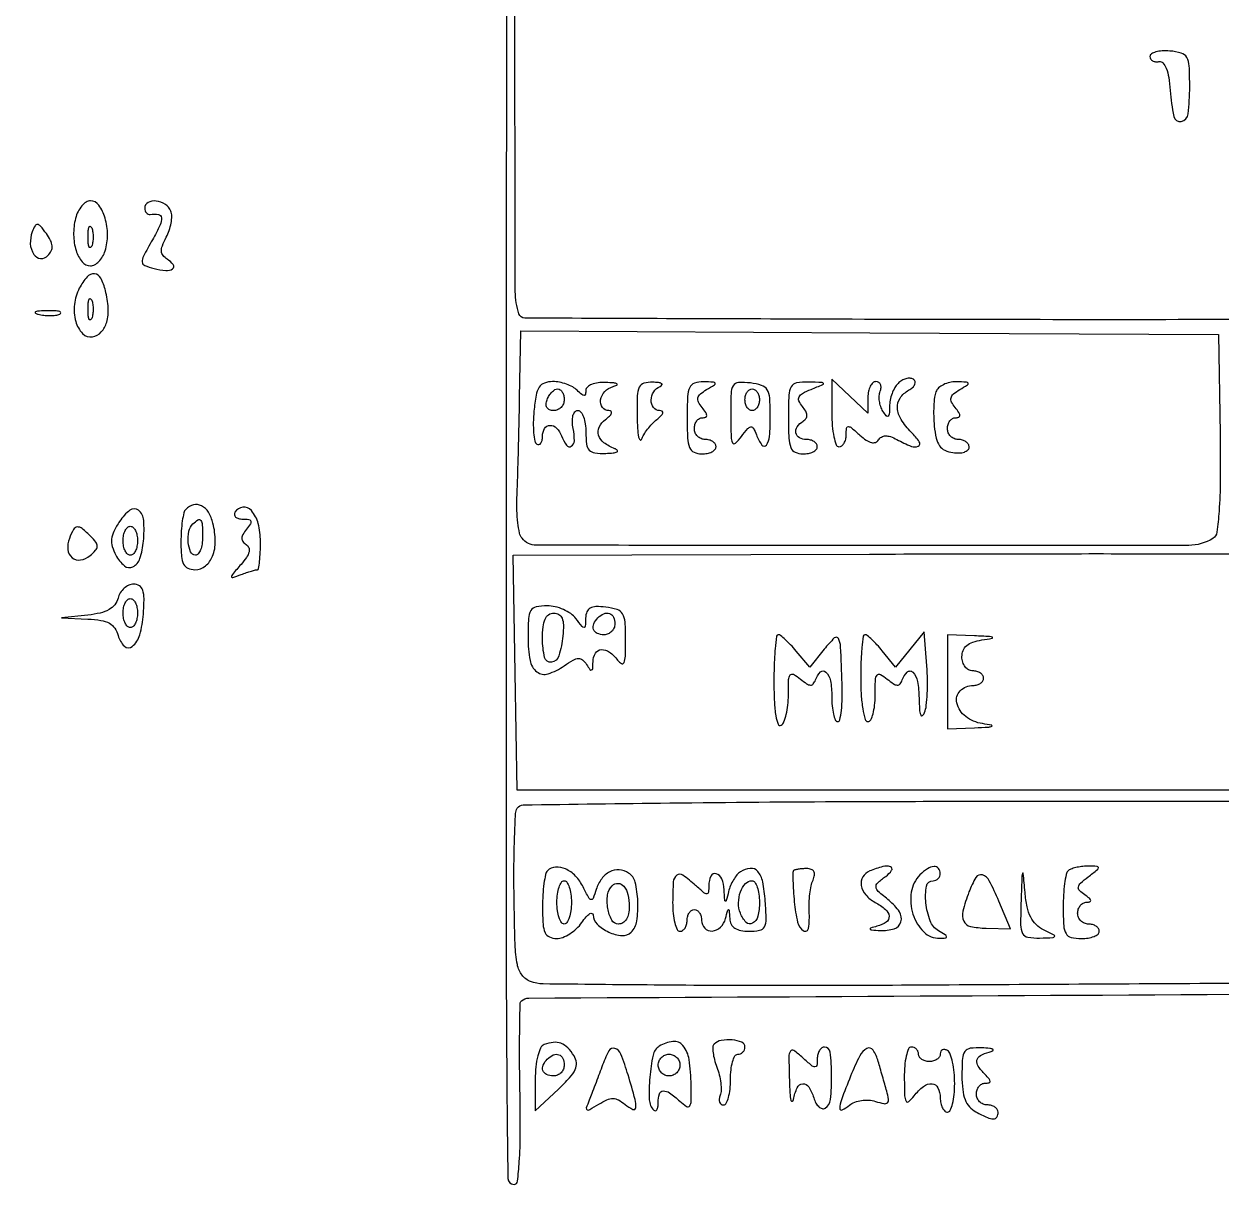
# Model space of a CAD drawing. Extents: x 24 to 1546, y 0 to 2379.
# Drawn here: x 886.3 to 1051.8, y -0.5 to 160.5 of the extents above; entities that cross this region are included whole.
import ezdxf

# ---------------------------------------------------------------- set-up
doc = ezdxf.new("R2010")
doc.units = 0
doc.header["$MEASUREMENT"] = 0
doc.layers.get('0').update_dxf_attribs({"linetype": 'CONTINUOUS'})

msp = doc.modelspace()

# ---------------------------------------------------------------- linework, layer by layer
for points in [[(1488.995819, 179.007081, -0.000003), (1488.836526, 121.681109, -0.200949)], [(953.079046, 179.996479, 0.000796), (952.99829, 140.973165, 0.000068), (952.963993, 40.871798, 0.001935), (953.058624, 15.043519, 0.001732), (953.214922, 0.833445, 0.409984), (954.060509, 0, 0.379746), (954.54426, 0.429315, 0.013202), (954.79638, 3.141399, 0.015657), (954.930924, 6.985973, 0.005536), (954.890138, 12.496296, -0.003198), (954.831952, 17.314025, -0.005099), (954.850563, 21.433285, -0.001376), (954.912994, 25.007151, -0.206936), (955.079629, 25.372098, -0.184299), (956.104801, 25.769543, -0.000009), (1071.532232, 26.383709, -0.000448), (1178.254911, 26.854156, -0.00082), (1265.25, 27.017082, 0.000799)], [(563.917736, 301.759581, -0.00001), (564.039235, 350.115363, -0.198254)], [(330.47682, 18.883074, 0.000013), (445.994116, 18.943074, 0.000017), (561.276547, 19.009838, 0.139128)], [(1026.733611, 243.098293, 0.000018), (954.81255, 242.694459, 0.197444)], [(1330.894344, 119.924749, 0.000011), (1276.068902, 119.942781, 0.000456), (1215.434512, 119.906035, 0.000272), (1143.305827, 119.75727, -0.000298), (1052.847252, 119.575272, -0.001184), (997.347487, 119.628084, -0.00011), (955.578971, 119.775987, -0.321967), (954.740251, 120.383326, -0.079941), (954.240686, 123.448795, -0.000174), (954.162428, 170.751291, -0.00088), (954.181953, 213.782225, -0.012344), (954.598032, 229.245189), (955.256131, 241.990378), (1054.378065, 242.245189, -0.00011), (1310.655694, 242.847537, -0.001089)], [(1055.561118, 118.177836, -0.000126), (1091.398772, 118.496432, -0.001228)], [(1088.173629, 88.626054, 0.000158), (1060.491723, 88.352561, 0.411231)], [(1085.5, 54.5), (1020, 54.5), (954.5, 54.5), (954.225229, 70.75), (953.950457, 87), (1003.225229, 87.155525, -0.000357), (1022.269316, 87.20202, -0.000558), (1038.664404, 87.21202, -0.000144), (1052.988965, 87.20063, -0.020558)]]:
    msp.add_lwpolyline(points, format="xyb")
for points in [[(1042, 155.959743, 0.139553), (1042.098396, 155.614069, 0.125595), (1042.367188, 155.355362, 0.10466), (1042.772327, 155.226548, 0.074306), (1043.25, 155.25, -0.262054), (1043.802193, 155.069954, -0.093197), (1044.257024, 154.339905, -0.054047), (1044.599631, 153.06903, -0.02078), (1044.807498, 151.25, 0.031913), (1045.297847, 147.667568, 0.409783), (1046.316194, 146.98109, 0.328078), (1047.279144, 148.010434, 0.029495), (1047.500542, 151.753096, 0.012035), (1047.431141, 154.649878, 0.115132), (1047.095131, 155.83049, 0.200109), (1046.339084, 156.428569, 0.04958), (1044.750542, 156.709743, 0.033028), (1043.69674, 156.720362, 0.05261), (1042.807972, 156.57595, 0.07074), (1042.197881, 156.312636, 0.261237)], [(893.428758, 133.572172, 0.06486), (893.162462, 131.29408, 0.073162), (893.511599, 129.120066, 0.092987), (894.349514, 127.551934, 0.227459), (895.5, 127, 0.131688), (896.070967, 127.153032, 0.06853), (896.657384, 127.6087, 0.060667), (897.169817, 128.279728, 0.055975), (897.522906, 129.072172, 0.079192), (897.856566, 131.290705, 0.06894), (897.513421, 133.617222, 0.081808), (896.660002, 135.395948, 0.244768), (895.5, 136, 0.145424), (894.895609, 135.820416, 0.071834), (894.288541, 135.286825, 0.06185), (893.770413, 134.500742, 0.05338)], [(903, 135, 0.075146), (903.056406, 134.626809, 0.101574), (903.220312, 134.328536, 0.119953), (903.464378, 134.151665, 0.137085), (903.75, 134.118421, -0.07967), (904.885518, 134.115693, -0.343361), (905.314966, 133.65276, -0.13523), (905.131448, 132.658, -0.015125), (904.054931, 130.597799, 0.006954), (902.819808, 128.325316, 0.135901), (902.652085, 127.552796, 0.287362), (902.992976, 127.071232, 0.034858), (904.278344, 126.637462, 0.041168), (905.914158, 126.350784, 0.177505), (906.852927, 126.600667, 0.424542), (906.943453, 127.17501, 0.092913), (906.117794, 127.927199, -0.083556), (905.526907, 128.445761, -0.160398), (905.303865, 129.028257, -0.108045), (905.433672, 129.795229, -0.027128), (905.973758, 130.950967, 0.041214), (906.385058, 131.899837, 0.038375), (906.647033, 132.926141, 0.040701), (906.734578, 133.876532, 0.094506), (906.608388, 134.578141, 0.159673), (905.849172, 135.511104, 0.114157), (904.572817, 135.967937, 0.151163), (903.459955, 135.761206, 0.278662)], [(887.443836, 131.714236, 0.103773), (887.176614, 130.05416, 0.134981), (887.652481, 128.596464, 0.227535), (888.5999, 128.029247, 0.233682), (889.619555, 128.421353, 0.078512), (890.070022, 129.097271, 0.126661), (890.192594, 129.774042, 0.101471), (889.978595, 130.532334, 0.038535), (889.397072, 131.471649, 0.014899), (888.597268, 132.499705, 0.191353), (888.178128, 132.729608, 0.306809), (887.834093, 132.554061, 0.03431)], [(895.662281, 129.75, -0.174857), (895.474999, 129.540618, -0.447206), (895.306058, 129.601562, -0.078554), (895.189089, 130.10856, -0.017491), (895.157895, 131, -0.017491), (895.189089, 131.89144, -0.078554), (895.306058, 132.398438, -0.447206), (895.474999, 132.459382, -0.174857), (895.662281, 132.25, -0.057986), (895.818615, 131.679992, -0.037979), (895.87034, 131, -0.037979), (895.818615, 130.320008, -0.057986)], [(893.950153, 123.906859, 0.097711), (893.270778, 121.683825, 0.092047), (893.464622, 119.319031, 0.122291), (894.400128, 117.641603, 0.257723), (895.774245, 117.19504, 0.160904), (896.982279, 117.869695, 0.117605), (897.735401, 119.221599, 0.084459), (897.942966, 121.179633, 0.045782), (897.569504, 123.579095, 0.058318), (896.913039, 125.310484, 0.25576), (896.036393, 125.898842, 0.243123), (895.031218, 125.489556, 0.053984)], [(895.662281, 119.75, -0.174857), (895.474999, 119.540618, -0.447206), (895.306058, 119.601562, -0.078554), (895.189089, 120.10856, -0.017491), (895.157895, 121, -0.017491), (895.189089, 121.89144, -0.078554), (895.306058, 122.398438, -0.447206), (895.474999, 122.459382, -0.174857), (895.662281, 122.25, -0.057986), (895.818615, 121.679992, -0.037979), (895.87034, 121, -0.037979), (895.818615, 120.320008, -0.057986)], [(888.269032, 120.307009, 0.037336), (889.036634, 120.167106, 0.029507), (889.880008, 120.127736, 0.030339), (890.671085, 120.185595, 0.06278), (891.269032, 120.344063, 0.31318), (891.386009, 120.52287, 0.333666), (891.257153, 120.684921, 0.052471), (890.580113, 120.787295, 0.014395), (889.5, 120.805051, 0.012823), (888.431793, 120.764444, 0.080377), (887.900903, 120.643467, 0.597527), (887.883358, 120.48334, 0.087174)], [(1051.690553, 103.772277, -0.004914), (1051.716526, 97.362068, -0.015781), (1051.557193, 93.096416, -0.0165), (1051.259246, 90.182381, -0.224232), (1050.69261, 89.310023, -0.138935), (1047.374522, 88.364965, -0.000421), (1002.528921, 88.341257, -0.000284), (957.155154, 88.381243, -0.228875), (955.177731, 89.33998, -0.113824), (954.834429, 90.064159, -0.02282), (954.590649, 91.481119, -0.023031), (954.455726, 93.192146, -0.019713), (954.467987, 95, 0.003706), (954.558902, 97.342595, 0.001123), (954.662511, 100.898134, 0.001124), (954.760745, 104.884476, 0.001224), (954.838025, 108.759604), (955, 118.019208), (1003.25, 117.759604), (1051.5, 117.5)], [(956.821481, 106.925246, 0.018831), (956.729733, 105.329158, 0.026551), (956.777208, 103.905199, 0.025196), (956.93212, 102.779869, 0.210541), (957.216445, 102.366229, 0.193766), (957.51283, 102.315113, 0.184252), (957.769831, 102.48218, 0.108211), (957.943833, 102.877778, 0.04974), (958, 103.440983, -0.133026), (958.291991, 104.519056, -0.260523), (959.035262, 104.956632, -0.208719), (959.94704, 104.582731, -0.101267), (960.638374, 103.5, 0.061185), (961.328115, 102.202573, 0.398476), (961.987504, 102.067829, 0.260131), (962.406671, 102.826069, 0.046259), (962.244751, 104.5, -0.037491), (962.130452, 105.498847, -0.072403), (962.215051, 106.297256, -0.112088), (962.477964, 106.810555, -0.222095), (962.883423, 107, -0.237866), (963.31153, 106.784122, -0.070211), (963.672005, 106.11875, -0.053734), (963.918528, 105.149009, -0.035409), (964, 104, 0.029248), (964.097545, 102.333882, 0.16094), (964.472588, 101.529117, 0.176273), (965.232271, 101.146477, 0.036599), (966.75, 101.078947, 0.016475), (967.78459, 101.142807, 0.096521), (968.304562, 101.296298, 0.495664), (968.339756, 101.500138, 0.114925), (968, 101.728891, -0.069742), (966.501728, 102.553219, -0.155759), (965.754962, 103.600311, -0.196517), (965.841532, 104.713566, -0.116338), (966.709787, 105.75, 0.030822), (967.284463, 106.237449, 0.109976), (967.549793, 106.636618, 0.311816), (967.489551, 106.886082, 0.184378), (967.19113, 107, -0.233466), (966.291244, 107.444409, -0.208076), (966.03842, 108.463987, -0.146807), (966.616364, 109.63413, -0.142169), (967.75, 110.310674, 0.049066), (968.282394, 110.507227, 0.602595), (968.28821, 110.676084, 0.109045), (967.849555, 110.813383, 0.010989), (966.75, 110.883999, 0.040688), (965.685425, 110.842273, 0.06383), (964.79875, 110.617762, 0.08703), (964.205214, 110.254594, 0.215253), (964, 109.8, -0.051663), (963.943785, 109.257401, -0.354955), (963.75, 109.1, -0.180052), (963.421376, 109.222304, -0.018208), (962.8, 109.8, 0.072854), (962.181974, 110.260096, 0.038703), (961.307729, 110.6475, 0.037517), (960.333481, 110.911643, 0.047476), (959.405035, 111, 0.084092), (958.257104, 110.805561, 0.169121), (957.546259, 110.241638, 0.099135), (957.113566, 109.11756, 0.018689)], [(971.078947, 106.25, 0.01084), (971.145255, 104.519521, 0.031774), (971.292179, 103.335938, 0.14506), (971.487629, 102.956017, 0.557751), (971.693981, 103, -0.05154), (972.011931, 103.664588, -0.026442), (972.53557, 104.426563, -0.025967), (973.163414, 105.161633, -0.035382), (973.806163, 105.75, 0.028155), (974.38674, 106.266247, 0.122845), (974.62259, 106.656845, 0.334228), (974.535822, 106.897265, 0.145854), (974.19113, 107, -0.23591), (973.358257, 107.416124, -0.16696), (973.030544, 108.42791, -0.134584), (973.373745, 109.598486, -0.159972), (974.25, 110.337719, 0.134342), (974.507991, 110.534095, 0.451325), (974.471875, 110.717133, 0.102704), (974.046513, 110.859693, 0.020908), (973.25, 110.921053, 0.077133), (972.016856, 110.773752, 0.219125), (971.372964, 110.22668, 0.102103), (971.094983, 109.047861, 0.011176)], [(978, 106, 0.011557), (978.064942, 103.190675, 0.083766), (978.35, 101.875, 0.189791), (978.953987, 101.233935, 0.110458), (980, 101, 0.048028), (980.765418, 101.073693, 0.068025), (981.4125, 101.29375, 0.088204), (981.848523, 101.618118, 0.191087), (982, 102, 0.148195), (981.884432, 102.381354, 0.098894), (981.559375, 102.70625, 0.082425), (981.073457, 102.925306, 0.064853), (980.5, 103, -0.099038), (979.927543, 103.114514, -0.097945), (979.440625, 103.440625, -0.097945), (979.114514, 103.927543, -0.099038), (979, 104.5, -0.073201), (979.084365, 105.073173, -0.087756), (979.329718, 105.559375, -0.100549), (979.694405, 105.884403, -0.132654), (980.122445, 106, 0.099983), (980.559765, 106.088333, 0.312417), (980.712521, 106.328464, 0.140654), (980.575557, 106.743816, 0.023685), (980.066993, 107.419278, -0.054271), (979.563471, 108.180672, -0.183184), (979.497048, 108.763368, -0.160628), (979.83465, 109.293122, -0.039518), (980.694549, 109.888869, 0.007915), (981.786213, 110.547286, 0.365736), (981.860485, 110.778351, 0.293476), (981.638574, 110.933326, 0.006298), (980.25, 110.969591, 0.082439), (979.018722, 110.782253, 0.210571), (978.36098, 110.192945, 0.095881), (978.062958, 108.942475, 0.010697)], [(992, 106, 0.011557), (992.064942, 103.190675, 0.083766), (992.35, 101.875, 0.189791), (992.953987, 101.233935, 0.110458), (994, 101, 0.048028), (994.765418, 101.073693, 0.068025), (995.4125, 101.29375, 0.088204), (995.848523, 101.618118, 0.191087), (996, 102, 0.148195), (995.884432, 102.381354, 0.098894), (995.559375, 102.70625, 0.082425), (995.073457, 102.925306, 0.064853), (994.5, 103, -0.12513), (993.519176, 103.249366, -0.227899), (993.046184, 103.905335, -0.199371), (993.234951, 104.761513, -0.102011), (994.048558, 105.530011, 0.109065), (994.436438, 105.906762, 0.160951), (994.559057, 106.361263, 0.116315), (994.396318, 106.912161, 0.043502), (993.934413, 107.579027, -0.067405), (993.466956, 108.327762, -0.227964), (993.480845, 108.888642, -0.152728), (993.963147, 109.37996, -0.027679), (995.135855, 109.926613, 0.002571), (996.779884, 110.594719, 0.406556), (996.851753, 110.761273, 0.302418), (996.678881, 110.884304, 0.002034), (994.75, 110.936614, 0.048155), (993.126281, 110.817561, 0.227066), (992.384331, 110.292358, 0.11789), (992.061013, 109.140067, 0.009714)], [(1007.160081, 110.760081, 0.070304), (1006.714263, 110.167534, 0.038431), (1006.336276, 109.338586, 0.037408), (1006.075893, 108.420002, 0.048529), (1005.984687, 107.55, -0.013597), (1005.948809, 106.515341, -0.227349), (1005.785978, 106.223523, -0.398616), (1005.537508, 106.259523, -0.025986), (1005.077207, 106.909316, -0.06042), (1004.773839, 107.547614, -0.046657), (1004.59824, 108.298472, -0.047824), (1004.567767, 109.042838, -0.078095), (1004.699509, 109.659316, 0.074003), (1004.8134, 110.171821, 0.122374), (1004.737674, 110.606174, 0.152458), (1004.486805, 110.892942, 0.138241), (1004.106989, 111, 0.188262), (1003.684314, 110.835005, 0.08912), (1003.325178, 110.361295, 0.068938), (1003.081638, 109.657768, 0.048939), (1003, 108.825686), (1003, 106.651372), (1000.5, 109), (998, 111.348628), (998, 106.674314, 0.020156), (998.072253, 104.88269, 0.032548), (998.29375, 103.37308, 0.034909), (998.611023, 102.271996, 0.31495), (999, 102, 0.162272), (999.381443, 102.127143, 0.096243), (999.70625, 102.486153, 0.077595), (999.925678, 103.022029, 0.058509), (1000, 103.654988, -0.030334), (1000.055958, 104.576508, -0.388944), (1000.296961, 104.782661, -0.168682), (1000.728751, 104.615941, -0.008217), (1001.900723, 103.589845, 0.033221), (1002.76954, 102.902728, 0.088556), (1003.486545, 102.577294, 0.148602), (1004.04662, 102.602861, 0.170771), (1004.461411, 102.937562, -0.120701), (1004.873845, 103.343112, -0.128459), (1005.417512, 103.500167, -0.091434), (1006.117172, 103.389657, -0.038114), (1006.994947, 103.002704, 0.024239), (1009.005291, 102.049073, 0.217332), (1009.956856, 102.08101, 0.459138), (1010.108922, 102.680589, 0.043259), (1009, 104, -0.05591), (1007.60388, 105.748899, -0.125184), (1007.084191, 107.355111, -0.164845), (1007.453323, 108.726671, -0.118281), (1008.628416, 109.811927, 0.052331), (1009.186646, 110.206063, 0.110267), (1009.498274, 110.631848, 0.177896), (1009.521501, 111.018131, 0.183305), (1009.288498, 111.321699, 0.127108), (1008.831429, 111.463445, 0.07661), (1008.263837, 111.40359, 0.068324), (1007.675917, 111.158878, 0.063721)], [(1012.398157, 109.595196, 0.062432), (1012.210789, 108.835161, 0.017754), (1012.111571, 107.620402, 0.017588), (1012.096515, 106.22895, 0.01779), (1012.179541, 104.845196, 0.031373), (1012.446407, 103.172726, 0.09799), (1012.905126, 102.135264, 0.129573), (1013.639851, 101.514628, 0.075802), (1014.75, 101.180449, 0.045002), (1015.611565, 101.136354, 0.070854), (1016.339062, 101.268947, 0.099259), (1016.825895, 101.547443, 0.216622), (1017, 101.930449, 0.139009), (1016.884373, 102.33831, 0.100052), (1016.559375, 102.685819, 0.085587), (1016.073293, 102.919823, 0.069588), (1015.5, 103, -0.099038), (1014.927543, 103.114514, -0.097945), (1014.440625, 103.440625, -0.097945), (1014.114514, 103.927543, -0.099038), (1014, 104.5, -0.073201), (1014.084365, 105.073173, -0.087756), (1014.329718, 105.559375, -0.100549), (1014.694405, 105.884403, -0.132654), (1015.122445, 106, 0.099983), (1015.559765, 106.088333, 0.312417), (1015.712521, 106.328464, 0.140654), (1015.575557, 106.743816, 0.023685), (1015.066993, 107.419278, -0.054271), (1014.563471, 108.180672, -0.183184), (1014.497048, 108.763368, -0.160628), (1014.83465, 109.293122, -0.039518), (1015.694549, 109.888869, 0.008268), (1016.779579, 110.544328, 0.372317), (1016.851121, 110.777249, 0.286856), (1016.62184, 110.933187, 0.006305), (1015.218615, 110.969591, 0.057479), (1014.306069, 110.876646, 0.059344), (1013.449034, 110.578406, 0.065815), (1012.772686, 110.130558, 0.122628)], [(961, 108.5, -0.096899), (960.887999, 107.927495, -0.097416), (960.568594, 107.440625, -0.098432), (960.091819, 107.114629, -0.10122), (959.531385, 107, -0.094119), (958.972145, 107.106211, -0.166113), (958.617923, 107.407358, -0.151899), (958.503306, 107.885039, -0.075244), (958.638374, 108.5, -0.048303), (958.924763, 109.073796, -0.053891), (959.307216, 109.559375, -0.061199), (959.723081, 109.891374, -0.13875), (960.106989, 110, -0.164455), (960.447641, 109.884842, -0.095748), (960.737678, 109.559375, -0.076852), (960.933678, 109.073715, -0.057609)], [(984.031803, 106.316422, 0.004805), (984.079673, 103.364275, 0.111006), (984.284284, 102.552567, 0.502321), (984.68158, 102.483651, 0.04094), (985.504286, 103.403497, -0.013551), (986.379007, 104.496371, -0.189425), (986.814426, 104.731033, -0.308065), (987.168412, 104.547739, -0.032242), (987.579471, 103.653497, 0.061608), (988.33738, 102.23074, 0.511845), (988.955442, 102.223254, 0.14247), (989.400204, 103.427777, 0.017671), (989.5, 106.250542, 0.015861), (989.420321, 108.761689, 0.120241), (989.069599, 109.884443, 0.183005), (988.305844, 110.485423, 0.047567), (986.75, 110.816422, 0.042388), (985.099234, 110.865686, 0.248036), (984.379287, 110.433003, 0.128908), (984.068541, 109.380105, 0.009297)], [(988, 108.5, -0.064853), (987.925306, 107.926543, -0.082425), (987.70625, 107.440625, -0.098894), (987.381354, 107.115568, -0.148195), (987, 107, -0.148195), (986.618646, 107.115568, -0.098894), (986.29375, 107.440625, -0.082425), (986.074694, 107.926543, -0.064853), (986, 108.5, -0.064853), (986.074694, 109.073457, -0.082425), (986.29375, 109.559375, -0.098894), (986.618646, 109.884432, -0.148195), (987, 110, -0.148195), (987.381354, 109.884432, -0.098894), (987.70625, 109.559375, -0.082425), (987.925306, 109.073457, -0.064853)], [(899.522026, 91.67396, 0.031452), (898.736526, 90.292965, 0.085756), (898.423495, 89.217262, 0.099303), (898.511537, 88.194477, 0.051939), (898.996632, 87.006293, 0.092919), (900.178111, 85.535367, 0.303779), (901.356518, 85.394532, 0.200901), (902.327965, 86.539992, 0.052383), (902.822842, 88.954169, 0.042822), (902.856857, 91.80663, 0.204777), (902.124894, 93.220746, 0.352346), (900.953984, 93.234404, 0.081403)], [(908.666667, 93.333333, 0.14152), (908.406522, 92.861888, 0.018996), (908.195833, 91.736458, 0.020702), (908.048764, 90.349997, 0.016072), (908, 88.833333, 0.019125), (908.077084, 86.818852, 0.097931), (908.37604, 85.745875, 0.177839), (908.963808, 85.196301, 0.100292), (909.932612, 85, 0.169781), (911.38426, 85.507556, 0.132406), (912.381854, 86.862062, 0.096611), (912.756148, 88.931899, 0.05811), (912.431988, 91.414958, 0.07246), (911.803048, 92.94254, 0.142031), (910.851835, 93.834715, 0.183803), (909.748915, 93.953914, 0.133155)], [(915.473008, 92.956326, 0.164173), (915.388882, 92.593987, 0.190638), (915.549514, 92.280921, 0.12337), (915.961761, 92.069186, 0.057307), (916.563428, 92, -0.034617), (917.385115, 91.943042, -0.278172), (917.667353, 91.714321, -0.237483), (917.620701, 91.324799, -0.026806), (917.073886, 90.589028, 0.039364), (916.578185, 89.885849, 0.127702), (916.421005, 89.341941, 0.173903), (916.568743, 88.891717, 0.089182), (917.016584, 88.48975, -0.163695), (917.382842, 88.048424, -0.155536), (917.417645, 87.465184, -0.088694), (917.072361, 86.704136, -0.029253), (916.315143, 85.731157, 0.002995), (915.11192, 84.342108, 0.181899), (915.001465, 84.037608, 0.506389), (915.159326, 83.92457, 0.008592), (916.331787, 84.330435, -0.006768), (917.063831, 84.586837, -0.008532), (917.748337, 84.803315, -0.007011), (918.325769, 84.966373, -0.065392), (918.581787, 85, 0.371051), (918.748085, 85.143114, 0.010641), (918.87715, 86.143572, 0.016676), (918.969905, 87.400394, 0.01008), (919, 88.893011, 0.062833), (918.686553, 91.377445, 0.116486), (917.74772, 93.16795, 0.24292), (916.567597, 93.638391, 0.234129)], [(911, 89.5, -0.038131), (910.926884, 88.542644, -0.057076), (910.70625, 87.734375, -0.074992), (910.382936, 87.182831, -0.226478), (910, 87, -0.305562), (909.338097, 87.446162, -0.077107), (909.025382, 88.777653, -0.068475), (909.117117, 90.305634, -0.148246), (909.666667, 91.333333, -0.056055), (910.359821, 91.886341, -0.394613), (910.746711, 91.811817, -0.146405), (910.959636, 91.206136, -0.011827)], [(892.574206, 89.332783, 0.114637), (892.359405, 87.787616, 0.19843), (892.951154, 86.656276, 0.218761), (894.111821, 86.339583, 0.132863), (895.42974, 86.941689, 0.035351), (896.199759, 87.678551, 0.175243), (896.423929, 88.224275, 0.174025), (896.247978, 88.78947, 0.034763), (895.54355, 89.599307, 0.022628), (894.347289, 90.691929, 0.198658), (893.676618, 90.901372, 0.248506), (893.144945, 90.555567, 0.03516)], [(902, 89, -0.048028), (901.926307, 88.234582, -0.068025), (901.70625, 87.5875, -0.088204), (901.381882, 87.151477, -0.191087), (901, 87, -0.191087), (900.618118, 87.151477, -0.088204), (900.29375, 87.5875, -0.068025), (900.073693, 88.234582, -0.048028), (900, 89, -0.048028), (900.073693, 89.765418, -0.068025), (900.29375, 90.4125, -0.088204), (900.618118, 90.848523, -0.191087), (901, 91, -0.191087), (901.381882, 90.848523, -0.088204), (901.70625, 90.4125, -0.068025), (901.926307, 89.765418, -0.048028)], [(899.303938, 81.054258, -0.10477), (898.850233, 80.148907, -0.096846), (898.05733, 79.475109, -0.071093), (896.852689, 79.008797, -0.030488), (895.147557, 78.722361), (891.5, 78.336206), (895.133369, 78.168103, -0.02796), (896.942565, 77.982669, -0.08513), (898.108178, 77.586158, -0.118864), (898.852393, 76.914275, -0.086222), (899.3173, 75.894644, 0.136808), (900.179257, 74.41575, 0.385002), (901.277397, 74.376043, 0.151666), (902.315961, 75.993218, 0.049108), (902.807498, 78.827721, 0.015423), (902.900012, 80.991855, 0.081033), (902.722934, 82.164823, 0.175036), (902.255225, 82.769818, 0.142484), (901.463878, 83, 0.108044), (900.794722, 82.853695, 0.075837), (900.14831, 82.428438, 0.071226), (899.622235, 81.797883, 0.074467)], [(902, 79, -0.048028), (901.926307, 78.234582, -0.068025), (901.70625, 77.5875, -0.088204), (901.381882, 77.151477, -0.191087), (901, 77, -0.191087), (900.618118, 77.151477, -0.088204), (900.29375, 77.5875, -0.068025), (900.073693, 78.234582, -0.048028), (900, 79, -0.048028), (900.073693, 79.765418, -0.068025), (900.29375, 80.4125, -0.088204), (900.618118, 80.848523, -0.191087), (901, 81, -0.191087), (901.381882, 80.848523, -0.088204), (901.70625, 80.4125, -0.068025), (901.926307, 79.765418, -0.048028)], [(956, 75.606989, 0.043259), (956.272669, 72.461287, 0.185855), (957.222763, 70.877889, 0.248869), (958.774665, 70.603487, 0.074687), (960.994025, 71.708369, -0.020513), (962.231322, 72.501423, -0.118731), (962.969153, 72.723705, -0.194874), (963.536002, 72.53039, -0.07329), (964.093515, 71.88293, 0.018005), (964.561855, 71.199208, 0.343903), (964.795175, 71.134196, 0.285628), (964.950498, 71.350098, 0.014613), (964.984687, 72.25, -0.13122), (965.312013, 73.434096, -0.247833), (966.132082, 73.941716, -0.177538), (967.263119, 73.61278, -0.076269), (968.389757, 72.483253, 0.10963), (968.91927, 72.018333, 0.449343), (969.273818, 72.144735, 0.087578), (969.462272, 73.033247, 0.008574), (969.5, 75.233253, 0.015723), (969.420617, 77.757033, 0.119957), (969.07033, 78.882787, 0.183337), (968.306719, 79.484924, 0.047663), (966.75, 79.816422, 0.031505), (965.392798, 79.886474, 0.121368), (964.581332, 79.6767, 0.17878), (964.135172, 79.170509, 0.088006), (963.968197, 78.316422, -0.011025), (963.923519, 77.187507, -0.382237), (963.749059, 77.015268, -0.240884), (963.472286, 77.140187, -0.00619), (962.607954, 78.25, 0.079571), (961.90654, 78.920254, 0.047167), (960.894315, 79.485938, 0.045794), (959.747964, 79.870699, 0.058141), (958.639757, 80, 0.050081), (957.128361, 79.848234, 0.210415), (956.400225, 79.333957, 0.122758), (956.069448, 78.252348, 0.013124)], [(960.813358, 75.827012, -0.04824), (960.27632, 73.105726, -0.291541), (959.236901, 72.208348, -0.391156), (958.287939, 72.858799, -0.056108), (958, 75.416667, -0.023942), (958.080805, 77.103208, -0.079075), (958.359072, 78.176982, -0.1386), (958.850385, 78.776121, -0.153313), (959.563358, 79, -0.134125), (960.26946, 78.807118, -0.167078), (960.708379, 78.29271, -0.093706), (960.887388, 77.353889, -0.025001)], [(968, 77.5, -0.099038), (967.885486, 76.927543, -0.097945), (967.559375, 76.440625, -0.097945), (967.072457, 76.114514, -0.099038), (966.5, 76, -0.103678), (965.569797, 76.19498, -0.206496), (965.066255, 76.735179, -0.193059), (965.095775, 77.503522, -0.091649), (965.666667, 78.333333, -0.091649), (966.496478, 78.904225, -0.193059), (967.264821, 78.933745, -0.206496), (967.80502, 78.430203, -0.103678)], [(1002, 70, 0.015416), (1002.071434, 67.683687, 0.025878), (1002.291667, 65.75, 0.024068), (1002.604992, 64.303225, 0.339565), (1003, 64, 0.282515), (1003.386046, 64.237047, 0.050064), (1003.70625, 65.064093, 0.04127), (1003.927501, 66.234353, 0.026097), (1004, 67.622445, -0.008971), (1004.038558, 69.771185, -0.151264), (1004.270026, 70.43367, -0.381564), (1004.719399, 70.527283, -0.041633), (1005.662621, 69.872445, 0.024158), (1006.525095, 69.227915, 0.134492), (1007.067364, 69.044543, 0.241964), (1007.451776, 69.214414, 0.089044), (1007.745955, 69.75, -0.122293), (1008.447268, 70.848884, -0.417256), (1009.210197, 70.825067, -0.144726), (1009.848679, 69.541361, -0.038856), (1010.070285, 67.25, 0.011064), (1010.134836, 65.671354, 0.074426), (1010.298995, 64.907061, 0.512742), (1010.540086, 64.842133, 0.127948), (1010.828578, 65.236336, 0.066176), (1011.07117, 66.206191, 0.016179), (1011.204037, 67.851305, 0.016295), (1011.233952, 69.76288, 0.015608), (1011.140598, 71.7001), (1010.76461, 76.427528), (1008.781763, 73.978817), (1006.798917, 71.530105), (1004.989166, 73.765052, 0.014805), (1004.252992, 74.621077, 0.020255), (1003.537803, 75.343484, 0.017496), (1002.913478, 75.885481, 0.171641), (1002.589707, 76, 0.375491), (1002.354619, 75.794475, 0.009005), (1002.173227, 74.2375, 0.015274), (1002.042426, 72.300497, 0.00922)], [(990, 69.440983, 0.011118), (990.060917, 66.70171, 0.030582), (990.264559, 64.780718, 0.050604), (990.577089, 63.64208, 0.469367), (991, 63.5, 0.162583), (991.386967, 63.964229, 0.034461), (991.70625, 64.983243, 0.032694), (991.926629, 66.271896, 0.026009), (992, 67.681462, -0.009151), (992.038651, 69.793175, -0.154343), (992.270358, 70.44227, -0.379247), (992.718059, 70.531477, -0.040468), (993.662621, 69.872445, 0.024158), (994.525095, 69.227915, 0.134492), (995.067364, 69.044543, 0.241964), (995.451776, 69.214414, 0.089044), (995.745955, 69.75, -0.117893), (996.435911, 70.852059, -0.411415), (997.193432, 70.849117, -0.155155), (997.816342, 69.648049, -0.042672), (998, 67.5, 0.021763), (998.058415, 66.158567, 0.034961), (998.237289, 65.028125, 0.039097), (998.494323, 64.211629, 0.30596), (998.807791, 64, 0.356341), (999.116612, 64.252102, 0.020703), (999.325, 65.542187, 0.023882), (999.445535, 67.237225, 0.014446), (999.434156, 69.25, 0.002964), (999.227854, 74.344585, 0.108707), (998.926217, 75.465085, 0.506206), (998.355052, 75.553787, 0.028763), (996.964105, 74), (994.972683, 71.5), (993.076049, 73.75, 0.014232), (992.306595, 74.611799, 0.019489), (991.563324, 75.339062, 0.016581), (990.916769, 75.886286, 0.168884), (990.589707, 76, 0.379462), (990.354047, 75.791067, 0.007606), (990.173227, 74.073289, 0.013985), (990.042418, 71.955853, 0.008433)], [(1014, 69.5), (1014, 63), (1017.75, 63.149832, 0.002863), (1019.707428, 63.239272, 0.106385), (1020.135417, 63.354668, 0.714244), (1020.115674, 63.489889, 0.00833), (1018.834634, 63.708088, -0.126377), (1016.525164, 64.693981, -0.171494), (1015.299535, 66.580202, -0.260572), (1015.769296, 68.256238, -0.199516), (1017.559017, 69, 0.067639), (1018.109818, 69.074854, 0.08433), (1018.576711, 69.29375, 0.09965), (1018.888931, 69.61866, 0.142666), (1019, 70, 0.148195), (1018.884432, 70.381354, 0.098894), (1018.559375, 70.70625, 0.082425), (1018.073457, 70.925306, 0.064853), (1017.5, 71, -0.128045), (1016.927957, 71.148936, -0.100739), (1016.440625, 71.567988, -0.08931), (1016.112969, 72.194845, -0.076019), (1016, 72.933578, -0.095667), (1016.172013, 73.824364, -0.121119), (1016.659421, 74.503398, -0.096089), (1017.505706, 74.982985, -0.043437), (1018.75, 75.283746, 0.005737), (1020.188426, 75.518563, 0.703743), (1020.210683, 75.647423, 0.117172), (1019.82971, 75.757833, 0.002217), (1017.75, 75.850168), (1014, 76)], [(1112, 40.5), (1112, 28), (1088.25, 27.935402, 0.000441), (1075.666578, 27.890079, 0.000122), (1055.907813, 27.796665, 0.000123), (1033.533173, 27.679909, 0.000129), (1011.5, 27.553818, -0.001448), (991.030116, 27.490661, -0.002274), (973.440583, 27.567323, -0.000576), (958.075975, 27.72186, -0.087747), (956.36156, 28.044923, -0.141797), (955.172229, 28.936019, -0.114526), (954.52172, 30.400522, -0.040215), (954.216638, 33.173898, -0.003876), (954.071292, 39.956843, -0.005138), (954.056597, 44.281844, -0.007542), (954.140103, 48.083761, -0.004021), (954.284375, 51.281566, -0.125769), (954.518749, 52.030336, -0.256359), (955.321227, 52.484824, -0.000285), (975.588696, 52.745, -0.00217), (1000.218339, 52.940229, -0.000896), (1033.559017, 53), (1112, 53)], [(958.701236, 43.367903, 0.145271), (958.427114, 42.862377, 0.017491), (958.205988, 41.599738, 0.019628), (958.051246, 40.044061, 0.014974), (958, 38.333333, 0.015184), (958.071166, 35.990495, 0.090454), (958.362113, 34.807472, 0.182677), (958.952027, 34.214647, 0.107028), (959.943296, 34, 0.093028), (960.80074, 34.160925, 0.048718), (961.773031, 34.652861, 0.04614), (962.703849, 35.372257, 0.052447), (963.443296, 36.222506, -0.023304), (964.043198, 36.999296, -0.070052), (964.542718, 37.443375, -0.239075), (964.845421, 37.479106, -0.314535), (965, 37.25769, 0.206111), (965.549299, 35.981764, 0.082748), (967.157796, 34.898675, 0.084094), (969.00627, 34.407525, 0.222914), (970.260861, 34.860861, 0.161452), (971.044417, 36.421689, 0.047212), (971.18249, 39.139341, 0.046721), (970.817187, 41.789778, 0.199298), (969.903236, 43.059803, 0.122487), (968.594724, 43.478689, 0.134529), (967.292357, 43.212793, 0.118063), (966.184072, 42.271913, 0.081314), (965.435516, 40.796828, -0.012978), (965.001219, 39.542361, -0.363179), (964.721194, 39.383948, -0.22869), (964.402595, 39.617005, -0.006775), (963.622332, 41.130351, 0.074081), (962.563687, 42.643811, 0.096745), (961.191423, 43.622725, 0.124192), (959.813021, 43.873017, 0.181428)], [(985.365682, 43.233744, 0.07905), (984.894871, 42.810763, 0.035603), (984.417789, 42.128037, 0.03411), (984.006521, 41.319489, 0.039401), (983.731684, 40.5, -0.0028), (983.408312, 39.235837, -0.452728), (983.293226, 39.178167, -0.288921), (983.196212, 39.313325, -0.002131), (983.116001, 40.75, 0.082131), (982.786076, 42.257885, 0.233452), (982.008398, 42.957784, 0.367206), (981.284613, 42.626084, 0.109746), (981, 41.345012, -0.025779), (980.950984, 40.394959, -0.38433), (980.723753, 40.190025, -0.177905), (980.31862, 40.338887, -0.007828), (979.171259, 41.345012, 0.029061), (977.420273, 42.753619, 0.324763), (976.576079, 42.746287, 0.220935), (976.091941, 41.858375, 0.016079), (976, 39, 0.023598), (976.07239, 37.467056, 0.037669), (976.29375, 36.175, 0.04382), (976.612873, 35.251055, 0.295869), (977, 35, 0.148195), (977.381354, 35.115568, 0.098894), (977.70625, 35.440625, 0.082425), (977.925306, 35.926543, 0.064853), (978, 36.5, -0.064853), (978.074694, 37.073457, -0.082425), (978.29375, 37.559375, -0.098894), (978.618646, 37.884432, -0.148195), (979, 38, -0.148195), (979.381354, 37.884432, -0.098894), (979.70625, 37.559375, -0.082425), (979.925306, 37.073457, -0.064853), (980, 36.5, 0.193225), (980.429728, 35.429529, 0.224322), (981.446171, 35.039996, 0.173665), (982.610117, 35.558764, 0.138886), (983.310674, 36.75, -0.001923), (983.622879, 37.926177, -0.339035), (983.719237, 38, -0.392517), (983.801199, 37.923939, -0.002113), (983.883999, 36.75, 0.105345), (984.101054, 35.983949, 0.126974), (984.603266, 35.432405, 0.099174), (985.41793, 35.10524, 0.046077), (986.557498, 35, 0.047898), (988.020961, 35.140518, 0.224874), (988.683909, 35.627789, 0.129892), (988.928534, 36.643982, 0.012866), (988.807498, 39.172279, 0.029906), (988.44855, 41.847836, 0.128156), (987.75726, 43.285961, 0.244474), (986.731205, 43.705633, 0.121309)], [(992.71862, 43.385286, 0.199341), (992.61856, 43.143157, 0.005646), (992.633404, 41.9963, 0.010673), (992.695944, 40.62515, 0.007038), (992.823655, 39.051953, 0.032302), (993.274907, 36.249659, 0.198207), (994.102527, 35.079481, 0.546689), (994.789356, 35.400081, 0.046957), (994.88254, 37.75, -0.023902), (994.875039, 38.918981, -0.019922), (994.975833, 40.157292, -0.020382), (995.159852, 41.28459, -0.05033), (995.409688, 42.083333, 0.059622), (995.612892, 42.777904, 0.16814), (995.529657, 43.269723, 0.190672), (995.1727, 43.566234, 0.07925), (994.543033, 43.666667, 0.016836), (993.931592, 43.646072, 0.021425), (993.37061, 43.584011, 0.02001), (992.915047, 43.49496, 0.13897)], [(1003.25, 43.337719, 0.162831), (1002.293573, 42.521684, 0.180116), (1002.070518, 41.331091, 0.138629), (1002.68999, 40.037841, 0.089535), (1004, 39, -0.052798), (1005.437172, 38.023316, -0.200898), (1005.920043, 37.077147, -0.269508), (1005.527301, 36.266461, -0.084587), (1004.25, 35.689326, 0.009556), (1003.373816, 35.442374, 0.524627), (1003.329337, 35.30383, 0.213559), (1003.542991, 35.188675, 0.005163), (1004.690983, 35.116001, 0.088339), (1006.636784, 35.357191, 0.250178), (1007.569466, 36.298191, 0.223971), (1007.358401, 37.694669, 0.075006), (1005.929952, 39.257805, -0.012012), (1004.440027, 40.524724, -0.177531), (1004.121784, 41.12038, -0.249948), (1004.324317, 41.674239, -0.024753), (1005.461973, 42.595852, 0.081742), (1006.280964, 43.429877, 0.501811), (1006.121494, 43.915963, 0.148232), (1005.062445, 43.946977, 0.02963)], [(1010.2, 42.8, 0.160874), (1008.993584, 40.403581, 0.113291), (1009.231248, 37.372598, 0.122506), (1010.728791, 34.917219, 0.202436), (1012.95, 34.030409, 0.02108), (1013.741847, 34.079382, 0.439142), (1013.868689, 34.249995, 0.207524), (1013.693816, 34.506974, 0.009158), (1012.75, 35.080099, -0.174106), (1011.609497, 36.437931, -0.061555), (1011.019427, 38.94769, -0.070859), (1011.096365, 41.24212, -0.363838), (1012, 42, 0.099038), (1012.381638, 42.076342, 0.097945), (1012.70625, 42.29375, 0.097945), (1012.923658, 42.618362, 0.099038), (1013, 43, 0.174451), (1012.748491, 43.698919, 0.2424), (1012.147579, 43.956044, 0.128872), (1011.236794, 43.646479, 0.050399)], [(1024.174707, 39.25, 0.008276), (1024.11847, 35.885535, 0.115853), (1024.393201, 34.714915, 0.240318), (1025.109335, 34.184044, 0.047742), (1026.75, 34.06768, 0.003215), (1028.59761, 34.12504, 0.276634), (1028.822538, 34.271518, 0.4099), (1028.752518, 34.479858, 0.004623), (1027.301146, 35.197673, -0.080109), (1026.250872, 35.93162, -0.085154), (1025.510449, 36.944802, -0.065263), (1025.021115, 38.369444, -0.027356), (1024.725853, 40.379992, 0.001231), (1024.477915, 43.021797, 0.756958), (1024.380862, 43.039345, 0.104923), (1024.293199, 42.688299, 0.000592)], [(1030.666667, 43.333333, 0.147809), (1030.405725, 42.846353, 0.016466), (1030.195833, 41.589583, 0.018893), (1030.048689, 40.041585, 0.014248), (1030, 38.333333, 0.013702), (1030.070172, 35.773091, 0.117657), (1030.394231, 34.683333, 0.20762), (1031.098682, 34.160922, 0.05723), (1032.5, 34, 0.038131), (1033.457356, 34.073116, 0.057076), (1034.265625, 34.29375, 0.074992), (1034.817169, 34.617064, 0.226478), (1035, 35, 0.148195), (1034.884432, 35.381354, 0.098894), (1034.559375, 35.70625, 0.082425), (1034.073457, 35.925306, 0.064853), (1033.5, 36, -0.099038), (1032.927543, 36.114514, -0.097945), (1032.440625, 36.440625, -0.097945), (1032.114514, 36.927543, -0.099038), (1032, 37.5, -0.081749), (1032.094491, 38.07407, -0.09112), (1032.367188, 38.563873, -0.099323), (1032.773192, 38.894248, -0.118755), (1033.25, 39.015313, 0.068799), (1033.706849, 39.084186, 0.40068), (1033.817117, 39.276061, 0.165386), (1033.625359, 39.576292, 0.021228), (1033, 40.034316, -0.046806), (1032.258034, 40.638313, -0.247292), (1032.103635, 41.121734, -0.166939), (1032.399263, 41.654571, -0.020426), (1033.44113, 42.519003, 0.004568), (1034.740179, 43.529031, 0.243919), (1034.864995, 43.806822, 0.38854), (1034.689109, 43.97854, 0.008059), (1033.357796, 44, 0.029791), (1032.533888, 43.950867, 0.030938), (1031.732186, 43.804167, 0.032543), (1031.059491, 43.59024, 0.103476)], [(962, 39, -0.031626), (961.927234, 37.850749, -0.048861), (961.70625, 36.88125, -0.06271), (961.384262, 36.209557, -0.254951), (961, 36, -0.254951), (960.615738, 36.209557, -0.06271), (960.29375, 36.88125, -0.048861), (960.072766, 37.850749, -0.031626), (960, 39, -0.031626), (960.072766, 40.149251, -0.048861), (960.29375, 41.11875, -0.06271), (960.615738, 41.790443, -0.254951), (961, 42, -0.254951), (961.384262, 41.790443, -0.06271), (961.70625, 41.11875, -0.048861), (961.927234, 40.149251, -0.031626)], [(970, 38.440983, -0.049343), (969.900008, 37.430217, -0.088683), (969.596373, 36.656831, -0.117066), (969.115743, 36.17494, -0.1393), (968.5, 36, -0.276062), (967.573977, 36.553459, -0.083344), (967.025504, 38.170117, -0.075333), (967.006107, 40.036371, -0.162768), (967.63948, 41.306147, -0.209008), (968.461201, 41.627999, -0.2139), (969.244782, 41.239559, -0.11631), (969.813511, 40.084539, -0.056552)], [(988, 39, -0.057895), (987.776181, 37.073519, -0.208576), (987.051759, 36.105767, -0.344478), (986.159502, 36.237457, -0.098911), (985.361626, 37.5, -0.095497), (985.106016, 38.937379, -0.082327), (985.379065, 40.448976, -0.096964), (986.059283, 41.593287, -0.213444), (986.968615, 42, -0.250218), (987.364675, 41.788559, -0.064822), (987.697031, 41.11875, -0.050195), (987.924896, 40.149188, -0.032642)], [(1016.975249, 40.4349, 0.025946), (1016.11643, 37.767071, 0.177555), (1016.241027, 36.414909, 0.23438), (1017.175028, 35.679473, 0.046541), (1019.351257, 35.431296), (1022.696627, 35.362593), (1021.098313, 39.171126, 0.019155), (1019.783942, 41.994829, 0.202559), (1018.83027, 42.79343, 0.346933), (1017.942814, 42.448751, 0.04231)], [(981.730511, 19.397177, 0.190176), (981.558866, 19.001755, 0.037785), (981.591752, 18.216606, 0.035115), (981.774712, 17.252779, 0.026388), (982.104658, 16.224729, -0.030882), (982.440999, 15.143474, -0.030118), (982.644998, 14.019962, -0.03155), (982.70173, 13.0137, -0.090155), (982.572199, 12.327551, 0.06418), (982.448849, 11.819592, 0.111217), (982.496945, 11.389968, 0.151716), (982.704745, 11.107433, 0.160229), (983.031385, 11, 0.282167), (983.40529, 11.229261, 0.050227), (983.715469, 12.028125, 0.041364), (983.929774, 13.158833, 0.026163), (984, 14.5, -0.027026), (984.072542, 15.841111, -0.042582), (984.29375, 16.971875, -0.052312), (984.614308, 17.767902, -0.277684), (985, 18, 0.099038), (985.381638, 18.076342, 0.097945), (985.70625, 18.29375, 0.097945), (985.923658, 18.618362, 0.099038), (986, 19, 0.305025), (985.562763, 19.650038, 0.073581), (984.235858, 19.974271, 0.066454), (982.725375, 19.913891, 0.154393)], [(958.25, 19.333333, 0.190387), (957.746884, 18.858223, 0.046006), (957.351323, 17.760287, 0.038854), (957.086681, 16.273784, 0.024634), (957, 14.515457), (957, 10.19758), (960.1933, 13.180569, 0.018869), (961.756224, 14.755089, 0.075383), (962.514192, 15.878642, 0.132035), (962.687365, 16.827852, 0.120745), (962.371857, 17.77226, 0.05267), (961.482313, 18.89971, 0.109314), (960.54957, 19.510548, 0.118241), (959.49689, 19.644585, 0.068046)], [(966.200108, 16.25, -0.002112), (965.764278, 15.061807, -0.001611), (965.277496, 13.764663, -0.001629), (964.813488, 12.552149, -0.003832), (964.457297, 11.650981, 0.014551), (964.057866, 10.573402, 0.392006), (964.172323, 10.318005, 0.236482), (964.528354, 10.34016, 0.007917), (965.773813, 11.090817, -0.033322), (966.911911, 11.700247, -0.108279), (967.744348, 11.877057, -0.123014), (968.512628, 11.67988, -0.049215), (969.418799, 11.067391, 0.060148), (970.491485, 10.375933, 0.520481), (970.908931, 10.607999, 0.093465), (970.813774, 11.755113, 0.005486), (969.841712, 15.13398, 0.019133), (968.852405, 18.028312, 0.230402), (968.014624, 18.809217, 0.360901), (967.173076, 18.458039, 0.033868)], [(974.15, 19.113867, 0.202491), (973.288258, 17.871348, 0.030567), (972.839014, 14.809554, 0.031001), (972.768966, 11.709091, 0.188694), (973.4, 10.266667, 0.241053), (973.625299, 10.193921, 0.228256), (973.82375, 10.3325, 0.094054), (973.958756, 10.733392, 0.034333), (974, 11.333333, -0.072596), (974.171188, 12.506163, -0.314848), (974.692298, 12.919757, -0.173801), (975.564945, 12.66567, -0.027023), (976.983387, 11.515034, 0.036538), (977.927956, 10.778129, 0.407702), (978.354167, 10.857794, 0.150594), (978.565044, 11.50979, 0.007645), (978.561845, 13.765034, 0.032867), (978.272144, 17.272063, 0.136225), (977.415866, 19.195121, 0.250215), (976.034601, 19.76409, 0.116831)], [(992.136182, 14.404988, 0.00874), (992.215865, 12.644697, 0.037168), (992.359663, 11.601778, 0.49133), (992.531649, 11.519524, 0.232363), (992.705733, 11.75, -0.058122), (993.219898, 13.375293, -0.272552), (993.988334, 13.919391, -0.283323), (994.810469, 13.503594, -0.060837), (995.504609, 11.985479, 0.048846), (995.817305, 11.255962, 0.081387), (996.228775, 10.731201, 0.11865), (996.668123, 10.487054, 0.209118), (997.071996, 10.544496, 0.23366), (997.829171, 11.757217, 0.026899), (997.978923, 15.062863, 0.02593), (997.783279, 18.300027, 0.381717), (997, 19, 0.162272), (996.618557, 18.872857, 0.096243), (996.29375, 18.513847, 0.077595), (996.074322, 17.977971, 0.058509), (996, 17.345012, -0.037298), (995.933924, 16.460468, -0.393341), (995.674471, 16.253998, -0.157135), (995.206208, 16.445966, -0.008696), (994, 17.5, 0.025049), (992.738605, 18.531518, 0.441828), (992.276912, 18.43952, 0.139162), (992.072466, 17.687626, 0.004175)], [(1000.60858, 14.979764, 0.00484), (999.327165, 11.685076, 0.080754), (999.094643, 10.538543, 0.566263), (999.443067, 10.310643, 0.060443), (1000.452012, 10.960174, -0.082743), (1001.173111, 11.38037, -0.054551), (1002.104224, 11.621607, -0.052507), (1003.109041, 11.661417, -0.060577), (1004.050732, 11.483898, 0.024743), (1005.222249, 11.174937, 0.242006), (1005.700711, 11.305554, 0.255049), (1005.857558, 11.763523, 0.027109), (1005.59872, 12.90128, -0.000111), (1005.32834, 13.849856, -0.000068), (1005.009204, 14.971001, -0.000068), (1004.693061, 16.082776, -0.00012), (1004.432612, 17, 0.075865), (1003.71493, 18.573707, 0.387149), (1002.862488, 18.79385, 0.156502), (1001.862728, 17.77161, 0.0208)], [(1008.031803, 14.75, 0.00613), (1008.080972, 12.259871, 0.117105), (1008.28308, 11.515582, 0.485945), (1008.660676, 11.451614, 0.046189), (1009.392046, 12.25, -0.063131), (1010.678469, 13.56241, -0.186748), (1011.863179, 13.928964, -0.270185), (1012.689936, 13.367044, -0.111984), (1013, 12, 0.048028), (1013.073693, 11.234582, 0.068025), (1013.29375, 10.5875, 0.088204), (1013.618118, 10.151477, 0.191087), (1014, 10, 0.293924), (1014.38696, 10.248983, 0.044731), (1014.70625, 11.157664, 0.038191), (1014.927595, 12.43068, 0.023957), (1015, 13.940983, 0.023552), (1014.92675, 15.49521, 0.030444), (1014.70625, 16.90585, 0.031293), (1014.387806, 18.01959, 0.17067), (1014, 18.5, 0.082592), (1013.6179, 18.656512, 0.161196), (1013.29375, 18.6254, 0.182303), (1013.078288, 18.413961, 0.108972), (1013, 18.059017, -0.140337), (1012.884374, 17.655173, -0.099915), (1012.559375, 17.311086, -0.085131), (1012.073318, 17.079345, -0.06887), (1011.5, 17, -0.064853), (1010.926543, 17.074694, -0.082425), (1010.440625, 17.29375, -0.098894), (1010.115568, 17.618646, -0.148195), (1010, 18, 0.099038), (1009.923658, 18.381638, 0.097945), (1009.70625, 18.70625, 0.097945), (1009.381638, 18.923658, 0.099038), (1009, 19, 0.305269), (1008.614154, 18.740218, 0.040441), (1008.303092, 17.751562, 0.035693), (1008.091932, 16.378876, 0.022194)], [(1016, 15.035184, 0.026773), (1016.103222, 13.108866, 0.065607), (1016.437237, 11.732608, 0.088453), (1017.035121, 10.747661, 0.089585), (1017.934259, 10.035184, 0.015548), (1019.521848, 9.248013, 0.104815), (1020.3742, 9.057103, 0.275929), (1020.824148, 9.318915, 0.127015), (1021, 10, 0.148195), (1020.884432, 10.381354, 0.098894), (1020.559375, 10.70625, 0.082425), (1020.073457, 10.925306, 0.064853), (1019.5, 11, -0.099038), (1018.927543, 11.114514, -0.097945), (1018.440625, 11.440625, -0.097945), (1018.114514, 11.927543, -0.099038), (1018, 12.5, -0.078509), (1018.090529, 13.073004, -0.090584), (1018.3525, 13.559375, -0.10078), (1018.742343, 13.884532, -0.124206), (1019.2, 14, 0.051663), (1019.742599, 14.056215, 0.354955), (1019.9, 14.25, 0.180052), (1019.777696, 14.578624, 0.018208), (1019.2, 15.2, -0.046948), (1018.264171, 16.330255, -0.195626), (1018.082314, 17.177771, -0.226383), (1018.548253, 17.830066, -0.062496), (1019.75, 18.310674, 0.049066), (1020.282394, 18.507227, 0.602595), (1020.28821, 18.676084, 0.109045), (1019.849555, 18.813383, 0.010989), (1018.75, 18.883999, 0.040642), (1017.156434, 18.821688, 0.210551), (1016.416086, 18.382556, 0.140645), (1016.073214, 17.416153, 0.015371)], [(961, 16.5, -0.099038), (960.885486, 15.927543, -0.097945), (960.559375, 15.440625, -0.097945), (960.072457, 15.114514, -0.099038), (959.5, 15, -0.103678), (958.569797, 15.19498, -0.206496), (958.066255, 15.735179, -0.193059), (958.095775, 16.503522, -0.091649), (958.666667, 17.333333, -0.091649), (959.496478, 17.904225, -0.193059), (960.264821, 17.933745, -0.206496), (960.80502, 17.430203, -0.103678)], [(977, 16.5, -0.099038), (976.885486, 15.927543, -0.097945), (976.559375, 15.440625, -0.097945), (976.072457, 15.114514, -0.099038), (975.5, 15, -0.099038), (974.927543, 15.114514, -0.097945), (974.440625, 15.440625, -0.097945), (974.114514, 15.927543, -0.099038), (974, 16.5, -0.099038), (974.114514, 17.072457, -0.097945), (974.440625, 17.559375, -0.097945), (974.927543, 17.885486, -0.099038), (975.5, 18, -0.099038), (976.072457, 17.885486, -0.097945), (976.559375, 17.559375, -0.097945), (976.885486, 17.072457, -0.099038)]]:
    msp.add_lwpolyline(points, format="xyb", close=True)

doc.saveas('drawing.dxf')
